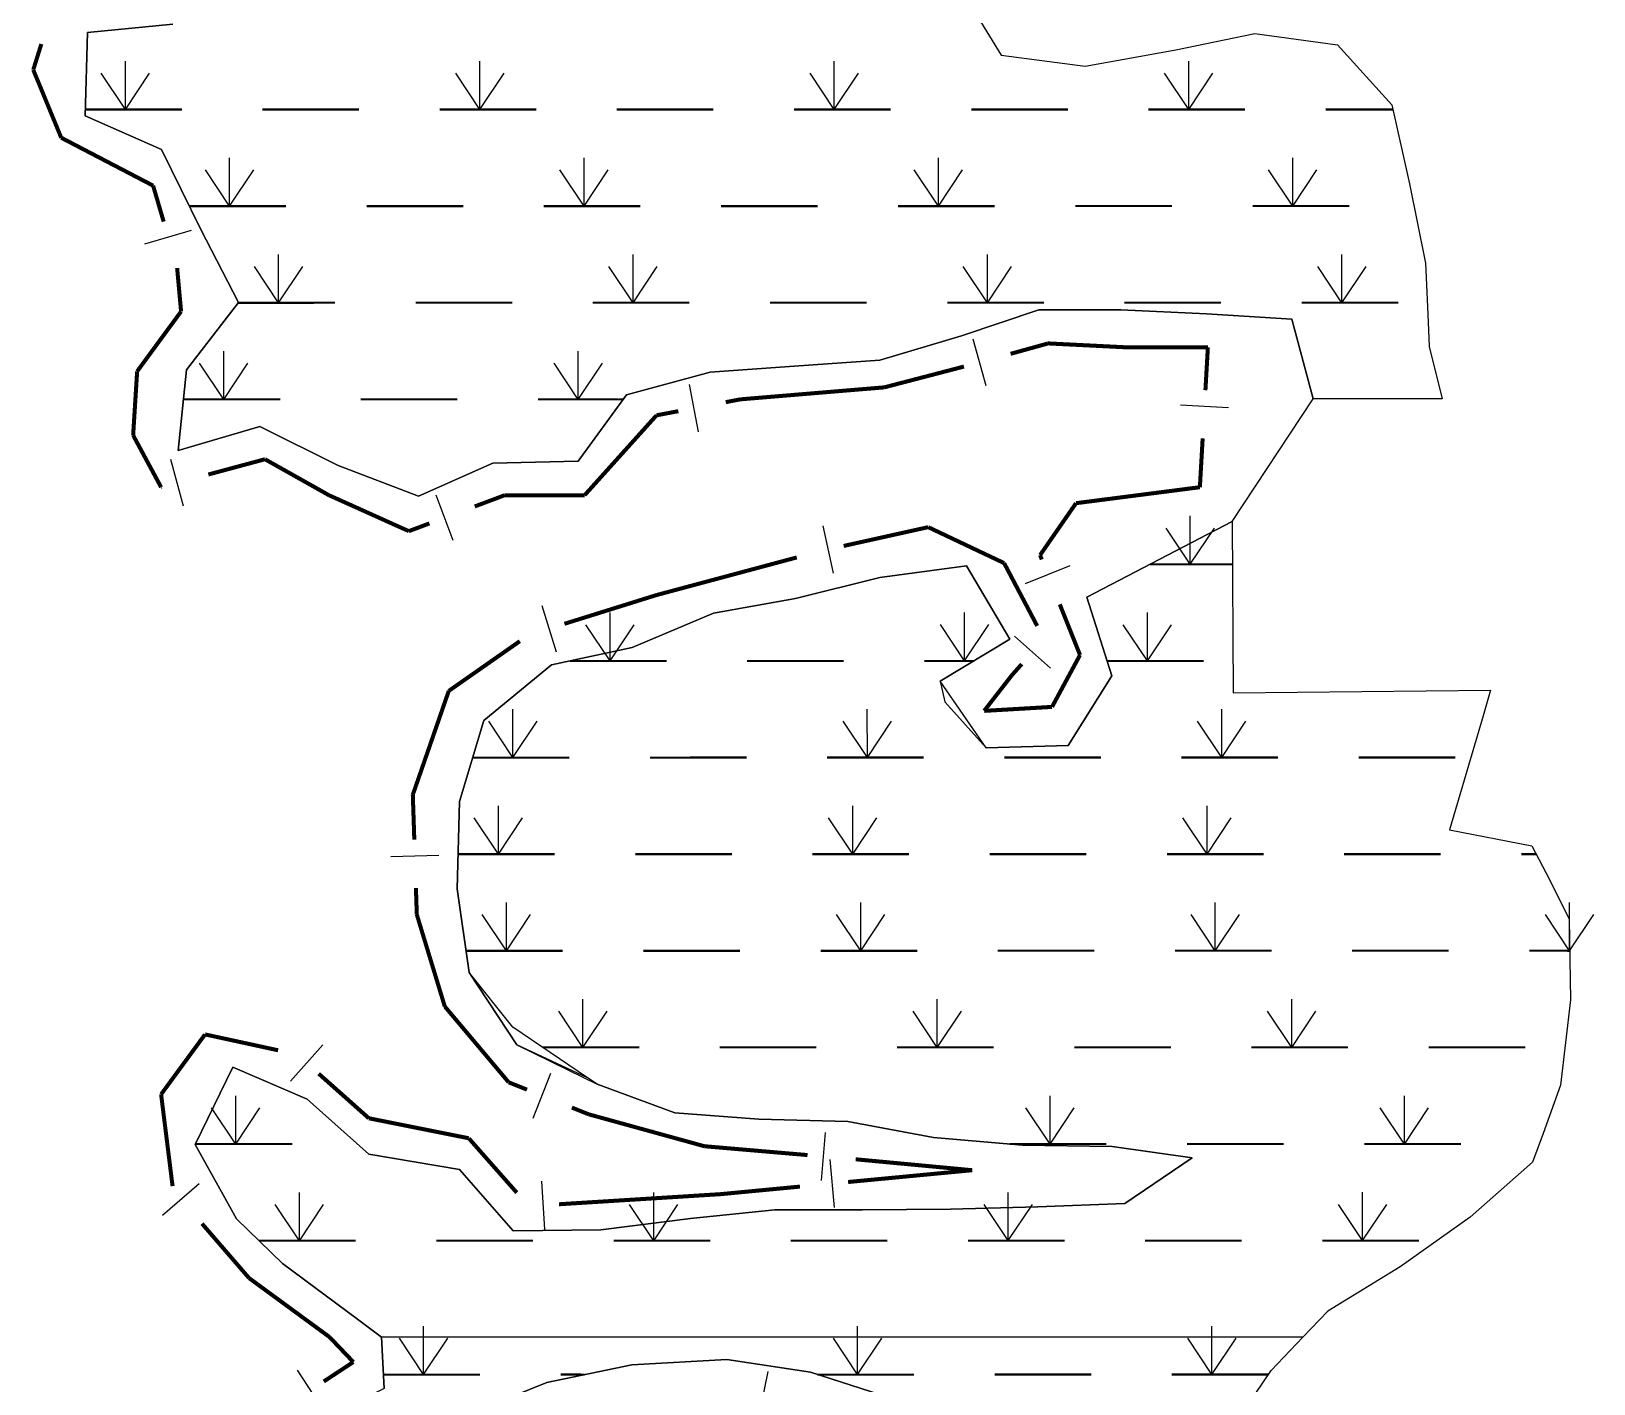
# Model space of a CAD drawing. Extents: x 209193 to 212081, y 4877574 to 4880493.
# Drawn here: x 209824.9 to 209921.9, y 4879056.4 to 4879140.4 of the extents above; entities that cross this region are included whole.
import ezdxf

# ---------------------------------------------------------------- set-up
doc = ezdxf.new("R2010")
doc.units = 0
doc.header["$LTSCALE"] = 1.5
doc.header["$MEASUREMENT"] = 0
doc.linetypes.add('TRACO_00', pattern=[10, -10])
for name, color, linetype in [('CD_MALHA_LOTES', 7, 'CONTINUOUS'), ('HD-ALAGADO-BREJO', 170, 'CONTINUOUS'), ('HD-CURSO-PERENE', 170, 'CONTINUOUS'), ('LM-LIM-SETORES-BAIRROS', 250, 'CONTINUOUS'), ('RU-QUADRA', 210, 'CONTINUOUS')]:
    doc.layers.add(name, color=color, linetype=linetype)

# ---------------------------------------------------------------- blocks, each defined once
blk = doc.blocks.new('*X3')
at = {"layer": 'HD-ALAGADO-BREJO'}
for points in [[(209896.845432, 4879107.279973), (209896.844839, 4879110.279972)], [(209896.845432, 4879107.279973), (209895.344987, 4879109.529676)], [(209896.845432, 4879107.279973), (209898.344987, 4879109.530269)], [(209860.837302, 4879101.279309), (209860.837033, 4879104.279309)], [(209882.837302, 4879101.281287), (209882.837033, 4879104.281286)], [(209894.186692, 4879101.279819), (209894.186211, 4879104.279819)], [(209860.837302, 4879101.279309), (209859.3371, 4879103.529175)], [(209860.837302, 4879101.279309), (209862.3371, 4879103.529444)], [(209882.837302, 4879101.281287), (209881.3371, 4879103.531152)], [(209882.837302, 4879101.281287), (209884.3371, 4879103.531421)], [(209894.186692, 4879101.279819), (209892.686331, 4879103.529579)], [(209894.186692, 4879101.279819), (209895.686331, 4879103.53006)], [(209854.804057, 4879095.279136), (209854.803884, 4879098.279136)], [(209876.804057, 4879095.280405), (209876.803884, 4879098.280405)], [(209898.804057, 4879095.281674), (209898.803884, 4879098.281674)], [(209854.804057, 4879095.279136), (209853.303927, 4879097.529049)], [(209854.804057, 4879095.279136), (209856.303927, 4879097.529222)], [(209876.804057, 4879095.280405), (209875.303927, 4879097.530318)], [(209876.804057, 4879095.280405), (209878.303927, 4879097.530491)], [(209898.804057, 4879095.281674), (209897.303927, 4879097.531587)], [(209898.804057, 4879095.281674), (209900.303927, 4879097.53176)], [(209853.89889, 4879089.279088), (209853.898723, 4879092.279088)], [(209875.89889, 4879089.280311), (209875.898723, 4879092.280311)], [(209897.89889, 4879089.281533), (209897.898723, 4879092.281533)], [(209853.89889, 4879089.279088), (209852.398765, 4879091.529005)], [(209853.89889, 4879089.279088), (209855.398765, 4879091.529172)], [(209875.89889, 4879089.280311), (209874.398765, 4879091.530228)], [(209875.89889, 4879089.280311), (209877.398765, 4879091.530394)], [(209897.89889, 4879089.281533), (209896.398765, 4879091.53145)], [(209897.89889, 4879089.281533), (209899.398765, 4879091.531617)], [(209854.398329, 4879083.279059), (209852.898205, 4879085.528976)], [(209854.398329, 4879083.279059), (209854.398164, 4879086.279059)], [(209854.398329, 4879083.279059), (209855.898205, 4879085.529141)], [(209876.398329, 4879083.280268), (209874.898205, 4879085.530185)], [(209876.398329, 4879083.280268), (209876.398164, 4879086.280268)], [(209876.398329, 4879083.280268), (209877.898205, 4879085.53035)], [(209898.398329, 4879083.281477), (209896.898205, 4879085.531394)], [(209898.398329, 4879083.281477), (209898.398164, 4879086.281477)], [(209898.398329, 4879083.281477), (209899.898205, 4879085.531559)], [(209920.398329, 4879083.282685), (209918.898205, 4879085.532603)], [(209920.398329, 4879083.282685), (209920.398164, 4879086.282685)], [(209920.398329, 4879083.282685), (209921.898205, 4879085.532768)], [(209859.146188, 4879077.279078), (209859.146017, 4879080.279078)], [(209881.146188, 4879077.280333), (209881.146017, 4879080.280333)], [(209903.146188, 4879077.281587), (209903.146017, 4879080.281587)], [(209859.146188, 4879077.279078), (209857.646059, 4879079.528993)], [(209859.146188, 4879077.279078), (209860.646059, 4879079.529164)], [(209881.146188, 4879077.280333), (209879.646059, 4879079.530247)], [(209881.146188, 4879077.280333), (209882.646059, 4879079.530418)], [(209903.146188, 4879077.281587), (209901.646059, 4879079.531502)], [(209903.146188, 4879077.281587), (209904.646059, 4879079.531673)], [(209837.601351, 4879071.279041), (209837.600927, 4879074.279041)], [(209888.14822, 4879071.27939), (209888.147984, 4879074.27939)], [(209910.14822, 4879071.28112), (209910.147984, 4879074.28112)], [(209837.601351, 4879071.279041), (209836.101033, 4879073.528829)], [(209837.601351, 4879071.279041), (209839.101033, 4879073.529253)], [(209888.14822, 4879071.27939), (209886.648043, 4879073.529272)], [(209888.14822, 4879071.27939), (209889.648043, 4879073.529508)], [(209910.14822, 4879071.28112), (209908.648043, 4879073.531002)], [(209910.14822, 4879071.28112), (209911.648043, 4879073.531238)], [(209841.549593, 4879065.278827), (209841.549433, 4879068.278827)], [(209863.549593, 4879065.279999), (209863.549433, 4879068.279999)], [(209885.549593, 4879065.28117), (209885.549433, 4879068.28117)], [(209907.549593, 4879065.282342), (209907.549433, 4879068.282342)], [(209841.549593, 4879065.278827), (209840.049473, 4879067.528747)], [(209841.549593, 4879065.278827), (209843.049473, 4879067.528907)], [(209863.549593, 4879065.279999), (209862.049473, 4879067.529919)], [(209863.549593, 4879065.279999), (209865.049473, 4879067.530078)], [(209885.549593, 4879065.28117), (209884.049473, 4879067.53109)], [(209885.549593, 4879065.28117), (209887.049473, 4879067.53125)], [(209907.549593, 4879065.282342), (209906.049473, 4879067.532262)], [(209907.549593, 4879065.282342), (209909.049473, 4879067.532422)]]:
    blk.add_lwpolyline(points, dxfattribs=at)
at = {"layer": 'HD-ALAGADO-BREJO', "const_width": 0.13}
for points in [[(209894.345432, 4879107.279478), (209895.345432, 4879107.279676)], [(209895.345432, 4879107.279676), (209899.345432, 4879107.280467)], [(209899.345432, 4879107.280467), (209899.467605, 4879107.279529)], [(209858.337302, 4879101.279085), (209859.337302, 4879101.279175)], [(209859.337302, 4879101.279175), (209864.337302, 4879101.279624)], [(209869.337302, 4879101.280073), (209875.337302, 4879101.280613)], [(209880.337302, 4879101.281062), (209881.337302, 4879101.281152)], [(209881.337302, 4879101.281152), (209883.337302, 4879101.281331)], [(209883.337302, 4879101.281331), (209883.413349, 4879101.279336)], [(209891.686692, 4879101.279418), (209892.686692, 4879101.279579)], [(209892.686692, 4879101.279579), (209897.686692, 4879101.28038)], [(209852.304057, 4879095.278991), (209853.304057, 4879095.279049)], [(209853.304057, 4879095.279049), (209858.304057, 4879095.279338)], [(209863.304057, 4879095.279626), (209869.304057, 4879095.279972)], [(209874.304057, 4879095.280261), (209875.304057, 4879095.280318)], [(209875.304057, 4879095.280318), (209880.304057, 4879095.280607)], [(209885.304057, 4879095.280895), (209891.304057, 4879095.281241)], [(209896.304057, 4879095.28153), (209897.304057, 4879095.281587)], [(209897.304057, 4879095.281587), (209902.304057, 4879095.281876)], [(209907.304057, 4879095.282164), (209913.304057, 4879095.28251)], [(209851.39889, 4879089.278949), (209852.39889, 4879089.279005)], [(209852.39889, 4879089.279005), (209857.39889, 4879089.279283)], [(209862.39889, 4879089.279561), (209868.39889, 4879089.279894)], [(209873.39889, 4879089.280172), (209874.39889, 4879089.280228)], [(209874.39889, 4879089.280228), (209879.39889, 4879089.280505)], [(209884.39889, 4879089.280783), (209890.39889, 4879089.281117)], [(209895.39889, 4879089.281395), (209896.39889, 4879089.28145)], [(209896.39889, 4879089.28145), (209901.39889, 4879089.281728)], [(209906.39889, 4879089.282006), (209912.39889, 4879089.282339)], [(209917.39889, 4879089.282617), (209918.33135, 4879089.279619)], [(209851.898329, 4879083.278921), (209852.898329, 4879083.278976)], [(209852.898329, 4879083.278976), (209857.898329, 4879083.279251)], [(209862.898329, 4879083.279526), (209868.898329, 4879083.279856)], [(209873.898329, 4879083.28013), (209874.898329, 4879083.280185)], [(209874.898329, 4879083.280185), (209879.898329, 4879083.28046)], [(209884.898329, 4879083.280735), (209890.898329, 4879083.281064)], [(209895.898329, 4879083.281339), (209896.898329, 4879083.281394)], [(209896.898329, 4879083.281394), (209901.898329, 4879083.281669)], [(209906.898329, 4879083.281944), (209912.898329, 4879083.282273)], [(209917.898329, 4879083.282548), (209918.898329, 4879083.282603)], [(209918.898329, 4879083.282603), (209919.898329, 4879083.282658)], [(209919.898329, 4879083.282658), (209920.403153, 4879083.279606)], [(209856.646188, 4879077.278936), (209857.646188, 4879077.278993)], [(209857.646188, 4879077.278993), (209862.646188, 4879077.279278)], [(209867.646188, 4879077.279563), (209873.646188, 4879077.279905)], [(209878.646188, 4879077.28019), (209879.646188, 4879077.280247)], [(209879.646188, 4879077.280247), (209884.646188, 4879077.280532)], [(209889.646188, 4879077.280818), (209895.646188, 4879077.28116)], [(209900.646188, 4879077.281445), (209901.646188, 4879077.281502)], [(209901.646188, 4879077.281502), (209906.646188, 4879077.281787)], [(209911.646188, 4879077.282072), (209917.646188, 4879077.282414)], [(209835.101351, 4879071.278687), (209836.101351, 4879071.278829)], [(209836.101351, 4879071.278829), (209841.101351, 4879071.279535)], [(209885.64822, 4879071.279193), (209886.64822, 4879071.279272)], [(209886.64822, 4879071.279272), (209891.64822, 4879071.279665)], [(209896.64822, 4879071.280058), (209902.64822, 4879071.28053)], [(209907.64822, 4879071.280923), (209908.64822, 4879071.281002)], [(209908.64822, 4879071.281002), (209913.64822, 4879071.281395)], [(209839.049593, 4879065.278694), (209840.049593, 4879065.278747)], [(209840.049593, 4879065.278747), (209845.049593, 4879065.279013)], [(209850.049593, 4879065.27928), (209856.049593, 4879065.279599)], [(209861.049593, 4879065.279865), (209862.049593, 4879065.279919)], [(209862.049593, 4879065.279919), (209867.049593, 4879065.280185)], [(209872.049593, 4879065.280451), (209878.049593, 4879065.280771)], [(209883.049593, 4879065.281037), (209884.049593, 4879065.28109)], [(209884.049593, 4879065.28109), (209889.049593, 4879065.281357)], [(209894.049593, 4879065.281623), (209900.049593, 4879065.281942)], [(209905.049593, 4879065.282209), (209906.049593, 4879065.282262)], [(209906.049593, 4879065.282262), (209911.049593, 4879065.282528)]]:
    blk.add_lwpolyline(points, dxfattribs=at)
blk = doc.blocks.new('*X5')
at = {"layer": 'HD-ALAGADO-BREJO'}
for points in [[(209830.75244, 4879135.518081), (209830.752288, 4879138.518081)], [(209852.75244, 4879135.519195), (209852.752288, 4879138.519195)], [(209874.75244, 4879135.520309), (209874.752288, 4879138.520309)], [(209896.75244, 4879135.521423), (209896.752288, 4879138.521423)], [(209830.75244, 4879135.518081), (209829.252326, 4879137.768005)], [(209830.75244, 4879135.518081), (209832.252326, 4879137.768157)], [(209852.75244, 4879135.519195), (209851.252326, 4879137.769119)], [(209852.75244, 4879135.519195), (209854.252326, 4879137.769271)], [(209874.75244, 4879135.520309), (209873.252326, 4879137.770233)], [(209874.75244, 4879135.520309), (209876.252326, 4879137.770385)], [(209896.75244, 4879135.521423), (209895.252326, 4879137.771347)], [(209896.75244, 4879135.521423), (209898.252326, 4879137.771499)], [(209837.217687, 4879129.518117), (209837.21753, 4879132.518117)], [(209859.217687, 4879129.519267), (209859.21753, 4879132.519267)], [(209881.217687, 4879129.520416), (209881.21753, 4879132.520416)], [(209903.217687, 4879129.521566), (209903.21753, 4879132.521566)], [(209837.217687, 4879129.518117), (209835.717569, 4879131.768039)], [(209837.217687, 4879129.518117), (209838.717569, 4879131.768196)], [(209859.217687, 4879129.519267), (209857.717569, 4879131.769188)], [(209859.217687, 4879129.519267), (209860.717569, 4879131.769345)], [(209881.217687, 4879129.520416), (209879.717569, 4879131.770338)], [(209881.217687, 4879129.520416), (209882.717569, 4879131.770495)], [(209903.217687, 4879129.521566), (209901.717569, 4879131.771488)], [(209903.217687, 4879129.521566), (209904.717569, 4879131.771644)], [(209840.260805, 4879123.518116), (209840.260646, 4879126.518116)], [(209862.260805, 4879123.519283), (209862.260646, 4879126.519283)], [(209884.260805, 4879123.520449), (209884.260646, 4879126.520449)], [(209906.260805, 4879123.521615), (209906.260646, 4879126.521615)], [(209840.260805, 4879123.518116), (209838.760685, 4879125.768037)], [(209840.260805, 4879123.518116), (209841.760685, 4879125.768196)], [(209862.260805, 4879123.519283), (209860.760685, 4879125.769203)], [(209862.260805, 4879123.519283), (209863.760685, 4879125.769362)], [(209884.260805, 4879123.520449), (209882.760685, 4879125.770369)], [(209884.260805, 4879123.520449), (209885.760685, 4879125.770528)], [(209906.260805, 4879123.521615), (209904.760685, 4879125.771536)], [(209906.260805, 4879123.521615), (209907.760685, 4879125.771695)], [(209836.857063, 4879117.518132), (209836.856805, 4879120.518132)], [(209858.857063, 4879117.520029), (209858.856805, 4879120.520029)], [(209836.857063, 4879117.518132), (209835.35687, 4879119.768003)], [(209836.857063, 4879117.518132), (209838.35687, 4879119.768262)], [(209858.857063, 4879117.520029), (209857.356869, 4879119.7699)], [(209858.857063, 4879117.520029), (209860.356869, 4879119.770158)]]:
    blk.add_lwpolyline(points, dxfattribs=at)
at = {"layer": 'HD-ALAGADO-BREJO', "const_width": 0.13}
for points in [[(209828.25244, 4879135.517955), (209829.25244, 4879135.518005)], [(209829.25244, 4879135.518005), (209834.25244, 4879135.518259)], [(209839.25244, 4879135.518512), (209845.25244, 4879135.518816)], [(209850.25244, 4879135.519069), (209851.25244, 4879135.519119)], [(209851.25244, 4879135.519119), (209856.25244, 4879135.519373)], [(209861.25244, 4879135.519626), (209867.25244, 4879135.51993)], [(209872.25244, 4879135.520183), (209873.25244, 4879135.520233)], [(209873.25244, 4879135.520233), (209878.25244, 4879135.520486)], [(209883.25244, 4879135.52074), (209889.25244, 4879135.521043)], [(209894.25244, 4879135.521297), (209895.25244, 4879135.521347)], [(209895.25244, 4879135.521347), (209900.25244, 4879135.5216)], [(209905.25244, 4879135.521854), (209909.25244, 4879135.522056)], [(209909.25244, 4879135.522056), (209909.432679, 4879135.518767)], [(209834.717687, 4879129.517987), (209835.717687, 4879129.518039)], [(209835.717687, 4879129.518039), (209840.717687, 4879129.5183)], [(209845.717687, 4879129.518561), (209851.717687, 4879129.518875)], [(209856.717687, 4879129.519136), (209857.717687, 4879129.519188)], [(209857.717687, 4879129.519188), (209862.717687, 4879129.51945)], [(209867.717687, 4879129.519711), (209873.717687, 4879129.520025)], [(209878.717687, 4879129.520286), (209879.717687, 4879129.520338)], [(209879.717687, 4879129.520338), (209884.717687, 4879129.520599)], [(209889.717687, 4879129.520861), (209895.717687, 4879129.521174)], [(209900.717687, 4879129.521435), (209901.717687, 4879129.521488)], [(209901.717687, 4879129.521488), (209906.717687, 4879129.521749)], [(209837.760805, 4879123.517984), (209838.760805, 4879123.518037)], [(209838.760805, 4879123.518037), (209843.760805, 4879123.518302)], [(209848.760805, 4879123.518567), (209854.760805, 4879123.518885)], [(209859.760805, 4879123.51915), (209860.760805, 4879123.519203)], [(209860.760805, 4879123.519203), (209865.760805, 4879123.519468)], [(209870.760805, 4879123.519733), (209876.760805, 4879123.520051)], [(209881.760805, 4879123.520316), (209882.760805, 4879123.520369)], [(209882.760805, 4879123.520369), (209887.760805, 4879123.520634)], [(209892.760805, 4879123.520899), (209898.760805, 4879123.521217)], [(209903.760805, 4879123.521483), (209904.760805, 4879123.521536)], [(209904.760805, 4879123.521536), (209909.760805, 4879123.521801)], [(209834.357063, 4879117.517917), (209835.357063, 4879117.518003)], [(209835.357063, 4879117.518003), (209840.357063, 4879117.518434)], [(209845.357063, 4879117.518865), (209851.357063, 4879117.519382)], [(209856.357063, 4879117.519813), (209857.357063, 4879117.5199)], [(209857.357063, 4879117.5199), (209861.357063, 4879117.520245)], [(209861.357063, 4879117.520245), (209861.634735, 4879117.51819)]]:
    blk.add_lwpolyline(points, dxfattribs=at)
blk = doc.blocks.new('*X9')
at = {"layer": 'HD-ALAGADO-BREJO'}
for points in [[(209849.26158, 4879056.966516), (209849.2612, 4879059.966516)], [(209876.19918, 4879056.966681), (209876.198924, 4879059.966681)], [(209898.199179, 4879056.968553), (209898.198924, 4879059.968553)], [(209849.26158, 4879056.966516), (209847.761295, 4879059.216326)], [(209849.26158, 4879056.966516), (209850.761295, 4879059.216707)], [(209876.19918, 4879056.966681), (209874.698988, 4879059.216554)], [(209876.19918, 4879056.966681), (209877.698988, 4879059.216809)], [(209898.199179, 4879056.968553), (209896.698988, 4879059.218426)], [(209898.199179, 4879056.968553), (209899.698988, 4879059.218681)]]:
    blk.add_lwpolyline(points, dxfattribs=at)
at = {"layer": 'HD-ALAGADO-BREJO', "const_width": 0.13}
for points in [[(209846.76158, 4879056.966199), (209847.76158, 4879056.966326)], [(209847.76158, 4879056.966326), (209852.76158, 4879056.96696)], [(209857.76158, 4879056.967595), (209858.76158, 4879056.967722)], [(209858.76158, 4879056.967722), (209859.262897, 4879056.966324)], [(209873.69918, 4879056.966469), (209874.69918, 4879056.966554)], [(209874.69918, 4879056.966554), (209879.69918, 4879056.966979)], [(209884.69918, 4879056.967405), (209890.69918, 4879056.967915)], [(209895.699179, 4879056.968341), (209896.699179, 4879056.968426)], [(209896.699179, 4879056.968426), (209901.699179, 4879056.968851)]]:
    blk.add_lwpolyline(points, dxfattribs=at)

msp = doc.modelspace()

# ---------------------------------------------------------------- linework, layer by layer
at = {"layer": 'CD_MALHA_LOTES', "linetype": 'Continuous', "flags": 128}
for points in [[(209846.805296, 4879056.104404), (209846.644158, 4879059.280996), (209845.160892, 4879060.413652), (209840.496561, 4879063.872497), (209837.64696, 4879066.641804), (209835.087812, 4879071.250699), (209837.409128, 4879076.049662), (209842.029064, 4879074.070216), (209845.8586, 4879070.661077), (209851.47886, 4879069.701422), (209854.818259, 4879065.882365), (209860.268743, 4879065.952472), (209865.829386, 4879066.662437), (209871.069962, 4879067.202433), (209876.500428, 4879067.202556), (209881.960906, 4879067.24267), (209887.391405, 4879067.382761), (209892.791916, 4879067.582838), (209896.962937, 4879070.432285), (209891.992672, 4879071.132014), (209886.442214, 4879071.21187), (209880.901848, 4879071.681638), (209875.601625, 4879072.681291), (209870.071185, 4879072.831132), (209864.850827, 4879073.220925), (209860.040825, 4879074.990415), (209859.435599, 4879075.398432), (209855.040968, 4879077.449743), (209852.091759, 4879081.938657), (209851.342901, 4879087.127461), (209851.484176, 4879092.556231), (209852.995473, 4879097.575126), (209857.206639, 4879101.034435), (209862.197319, 4879102.114303), (209867.248248, 4879104.243934), (209872.338899, 4879105.16384), (209877.579651, 4879106.463663), (209882.960283, 4879107.193619), (209885.659455, 4879102.634716), (209881.318473, 4879100.015212), (209881.608202, 4879098.745507), (209884.177756, 4879095.876217), (209889.26823, 4879096.036296), (209891.979468, 4879100.355376), (209890.430471, 4879105.244231), (209899.453618, 4879109.935039), (209904.474007, 4879117.560462), (209903.152703, 4879122.50039), (209897.861305, 4879122.830228), (209892.539927, 4879123.080062), (209887.458688, 4879123.089891), (209882.648064, 4879121.46965), (209877.587343, 4879119.959406), (209872.266173, 4879119.589209), (209867.045028, 4879119.219015), (209861.844239, 4879117.808772), (209858.863014, 4879113.673809), (209853.563654, 4879113.568286), (209848.943221, 4879111.51803), (209843.951367, 4879113.417955), (209839.099375, 4879115.82791), (209834.028644, 4879114.337666), (209834.547079, 4879119.35793), (209837.776455, 4879123.538243), (209835.434359, 4879128.068386), (209832.982091, 4879133.028547), (209828.240234, 4879135.11849), (209828.398527, 4879140.298749), (209833.689638, 4879140.818952)], [(209878.287859, 4879055.495255), (209873.267802, 4879057.104776), (209868.087543, 4879057.904477), (209862.176959, 4879057.574418), (209856.90625, 4879056.474549), (209851.745321, 4879054.384907)]]:
    msp.add_lwpolyline(points, dxfattribs=at)
at = {"layer": 'HD-ALAGADO-BREJO', "linetype": 'Continuous'}
msp.add_polyline3d([(209882.390621, 4879143.370714, 2.32749), (209885.112793, 4879138.890586, 2.32749), (209890.334289, 4879138.220729, 2.32749), (209895.955318, 4879139.220967, 2.32749), (209900.856166, 4879140.241182, 2.32749), (209905.997653, 4879139.54132, 2.32749), (209909.369733, 4879135.80125, 2.32749), (209910.46165, 4879130.901047, 2.32749), (209911.463552, 4879125.98084, 2.32749), (209911.592324, 4879122.807357, 2.32749), (209911.685351, 4879120.800594, 2.32749), (209912.486638, 4879117.560462, 2.32749), (209904.474007, 4879117.560462, 2.32749), (209903.152703, 4879122.50039, 2.32749), (209897.861305, 4879122.830228, 2.32749), (209892.539927, 4879123.080062, 2.32749), (209887.458688, 4879123.089891, 2.32749), (209882.648064, 4879121.46965, 2.32749), (209877.587343, 4879119.959406, 2.32749), (209872.266173, 4879119.589209, 2.32749), (209867.045028, 4879119.219015, 2.32749), (209861.844239, 4879117.808772, 2.32749), (209858.863014, 4879113.673809, 2.32749), (209853.563654, 4879113.568286, 2.32749), (209848.943221, 4879111.51803, 2.32749), (209843.951367, 4879113.417955, 2.32749), (209839.099375, 4879115.82791, 2.32749), (209834.028644, 4879114.337666, 2.32749), (209834.547079, 4879119.35793, 2.32749), (209837.776455, 4879123.538243, 2.32749), (209835.434359, 4879128.068386, 2.32749), (209832.982091, 4879133.028547, 2.32749), (209828.240234, 4879135.11849, 2.32749), (209828.398527, 4879140.298749, 2.32749), (209833.689638, 4879140.818952, 2.32749)], dxfattribs=at)
msp.add_polyline3d([(209846.644158, 4879059.280996, 2.259304), (209845.160892, 4879060.413652, 2.259304), (209840.496561, 4879063.872497, 2.259304), (209837.64696, 4879066.641804, 2.259304), (209835.087812, 4879071.250699, 2.259304), (209837.409128, 4879076.049662, 2.259304), (209842.029064, 4879074.070216, 2.259304), (209845.8586, 4879070.661077, 2.259304), (209851.47886, 4879069.701422, 2.259304), (209854.818259, 4879065.882365, 2.259304), (209860.268743, 4879065.952472, 2.259304), (209865.829386, 4879066.662437, 2.259304), (209871.069962, 4879067.202433, 2.259304), (209876.500428, 4879067.202556, 2.259304), (209881.960906, 4879067.24267, 2.259304), (209887.391405, 4879067.382761, 2.259304), (209892.791916, 4879067.582838, 2.259304), (209896.962937, 4879070.432285, 2.259304), (209891.992672, 4879071.132014, 2.259304), (209886.442214, 4879071.21187, 2.259304), (209880.901848, 4879071.681638, 2.259304), (209875.601625, 4879072.681291, 2.259304), (209870.071185, 4879072.831132, 2.259304), (209864.850827, 4879073.220925, 2.259304), (209860.040825, 4879074.990415, 2.259304), (209859.435599, 4879075.398432, 2.259304), (209854.791198, 4879078.529492, 2.259304), (209852.091759, 4879081.938657, 2.259304), (209851.342901, 4879087.127461, 2.259304), (209851.484176, 4879092.556231, 2.259304), (209852.995473, 4879097.575126, 2.259304), (209857.206639, 4879101.034435, 2.259304), (209862.197319, 4879102.114303, 2.259304), (209867.248248, 4879104.243934, 2.259304), (209872.338899, 4879105.16384, 2.259304), (209877.579651, 4879106.463663, 2.259304), (209882.960283, 4879107.193619, 2.259304), (209885.659455, 4879102.634716, 2.259304), (209881.318473, 4879100.015212, 2.259304), (209881.608202, 4879098.745507, 2.259304), (209884.177756, 4879095.876217, 2.259304), (209889.26823, 4879096.036296, 2.259304), (209891.979468, 4879100.355376, 2.259304), (209890.430471, 4879105.244231, 2.269529), (209899.453618, 4879109.935039, 2.269529), (209899.509636, 4879099.299131, 2.269529), (209915.493469, 4879099.459677, 2.259304), (209915.024282, 4879097.86064, 2.259304), (209912.949044, 4879090.788024, 2.259304), (209918.059252, 4879089.798364, 2.259304), (209919.158625, 4879087.702447, 2.259304), (209920.36839, 4879085.239452, 2.259304), (209920.457233, 4879080.230592, 2.259304), (209919.835948, 4879074.931781, 2.259304), (209918.74941, 4879071.938783, 2.259304), (209918.10469, 4879070.162825, 2.259304), (209914.223561, 4879066.743514, 2.259304), (209909.872471, 4879063.664115, 2.259304), (209905.391442, 4879060.894642, 2.259304), (209903.845515, 4879059.279309, 2.259304)], close=True, dxfattribs=at)
at = {"layer": 'HD-ALAGADO-BREJO', "linetype": 'TRACO_00'}
msp.add_polyline3d([(209846.644158, 4879059.280996, 2.259304), (209846.805296, 4879056.104404, 2.259304), (209842.264386, 4879053.86481, 2.259304), (209847.294376, 4879051.965355, 2.259304), (209851.745321, 4879054.384907, 2.259304), (209856.90625, 4879056.474549, 2.259304), (209862.176959, 4879057.574418, 2.259304), (209868.087543, 4879057.904477, 2.259304), (209873.267802, 4879057.104776, 2.259304), (209878.287859, 4879055.495255, 2.259304), (209883.167755, 4879053.245876, 2.259304), (209888.197871, 4879051.886299, 2.259304), (209893.948151, 4879050.966638, 2.259304), (209898.808966, 4879052.67636, 2.24908), (209899.41796, 4879053.579319, 2.24908), (209901.870284, 4879057.215398, 2.259304), (209903.845515, 4879059.279309, 2.259304)], close=True, dxfattribs=at)
at = {"layer": 'HD-CURSO-PERENE', "linetype": 'Continuous'}
for points in [[(209833.689638, 4879140.818952, 2.254695), (209828.398527, 4879140.298749, 2.254695), (209828.240234, 4879135.11849, 2.254695), (209832.982091, 4879133.028547, 2.254695), (209835.434359, 4879128.068386, 2.254695), (209837.776455, 4879123.538243, 2.254695), (209834.547079, 4879119.35793, 2.254695), (209834.028644, 4879114.337666, 2.254695), (209839.099375, 4879115.82791, 2.254695), (209843.951367, 4879113.417955, 2.254695), (209848.943221, 4879111.51803, 2.254695), (209853.563654, 4879113.568286, 2.254695), (209858.863014, 4879113.673809, 2.254695), (209861.844239, 4879117.808772, 2.254695), (209867.045028, 4879119.219015, 2.254695), (209872.266173, 4879119.589209, 2.254695), (209877.587343, 4879119.959406, 2.254695), (209882.648064, 4879121.46965, 2.254695), (209887.458688, 4879123.089891, 2.254695), (209892.539927, 4879123.080062, 2.254695), (209897.861305, 4879122.830228, 2.254695), (209903.152703, 4879122.50039, 2.254695), (209904.474007, 4879117.560462, 2.254695)], [(209899.453618, 4879109.935039, 2.197958), (209890.430471, 4879105.244231, 2.197958), (209891.979468, 4879100.355376, 2.197958), (209889.26823, 4879096.036296, 2.197958), (209884.177756, 4879095.876217, 2.197958), (209881.318473, 4879100.015212, 2.197958), (209885.659455, 4879102.634716, 2.197958), (209882.960283, 4879107.193619, 2.197958), (209877.579651, 4879106.463663, 2.197958), (209872.338899, 4879105.16384, 2.197958), (209867.248248, 4879104.243934, 2.197958), (209862.197319, 4879102.114303, 2.197958), (209857.206639, 4879101.034435, 2.197958), (209852.995473, 4879097.575126, 2.197958), (209851.484176, 4879092.556231, 2.197958), (209851.342901, 4879087.127461, 2.197958), (209852.091759, 4879081.938657, 2.197958), (209855.040968, 4879077.449743, 2.197958), (209859.181144, 4879075.413274, 2.197958), (209860.040825, 4879074.990415, 2.197958), (209864.850827, 4879073.220925, 2.197958), (209870.071185, 4879072.831132, 2.197958), (209875.601625, 4879072.681291, 2.197958), (209880.901848, 4879071.681638, 2.197958), (209886.442214, 4879071.21187, 2.197958), (209891.992672, 4879071.132014, 2.197958), (209896.962937, 4879070.432285, 2.197958), (209892.791916, 4879067.582838, 2.197958), (209887.391405, 4879067.382761, 2.197958), (209881.960906, 4879067.24267, 2.197958), (209876.500428, 4879067.202556, 2.197958), (209871.069962, 4879067.202433, 2.197958), (209865.829386, 4879066.662437, 2.197958), (209860.268743, 4879065.952472, 2.197958), (209854.818259, 4879065.882365, 2.197958), (209851.47886, 4879069.701422, 2.197958), (209845.8586, 4879070.661077, 2.197958), (209842.029064, 4879074.070216, 2.197958), (209837.409128, 4879076.049662, 2.197958), (209835.087812, 4879071.250699, 2.197958), (209837.64696, 4879066.641804, 2.197958), (209840.496561, 4879063.872497, 2.197958), (209845.160892, 4879060.413652, 2.197958), (209846.644158, 4879059.280996, 2.197958)], [(209846.805296, 4879056.104404, 2.197958), (209846.644158, 4879059.280996, 2.197958)], [(209878.287859, 4879055.495255, 2.197958), (209873.267802, 4879057.104776, 2.197958), (209868.087543, 4879057.904477, 2.197958), (209862.176959, 4879057.574418, 2.197958), (209856.90625, 4879056.474549, 2.197958), (209851.745321, 4879054.384907, 2.197958)]]:
    msp.add_polyline3d(points, dxfattribs=at)
at = {"layer": 'LM-LIM-SETORES-BAIRROS', "const_width": 0.25}
for points in [[(209825.527972, 4879139.586652), (209825.229697, 4879138.632172)], [(209825.229697, 4879138.632172), (209825.027062, 4879137.98374)], [(209825.027062, 4879137.98374), (209826.672146, 4879133.988535)], [(209826.672146, 4879133.988535), (209826.763171, 4879133.767474)], [(209826.763171, 4879133.767474), (209831.870726, 4879131.102663)], [(209831.870726, 4879131.102663), (209832.467531, 4879130.791287)], [(209832.467531, 4879130.791287), (209833.12114, 4879128.558122)], [(209833.958272, 4879125.677853), (209834.139343, 4879123.686067)], [(209834.139343, 4879123.686067), (209834.203641, 4879122.978794)], [(209834.203641, 4879122.978794), (209831.666803, 4879119.519469)], [(209885.698284, 4879120.348904), (209887.625319, 4879120.884191)], [(209887.625319, 4879120.884191), (209888.023037, 4879120.994668)], [(209888.023037, 4879120.994668), (209892.604537, 4879120.765592)], [(209892.604537, 4879120.765592), (209892.98335, 4879120.746653)], [(209892.98335, 4879120.746653), (209897.604064, 4879120.747581)], [(209897.604064, 4879120.747581), (209897.943662, 4879120.746653)], [(209897.943662, 4879120.746653), (209897.791887, 4879118.090585)], [(209831.666803, 4879119.519469), (209831.475469, 4879119.258559)], [(209877.854395, 4879118.266496), (209882.804535, 4879119.557837)], [(209831.475469, 4879119.258559), (209831.246138, 4879115.589266)], [(209868.017478, 4879117.34943), (209868.925832, 4879117.522449)], [(209868.925832, 4879117.522449), (209876.973252, 4879118.193069)], [(209876.973252, 4879118.193069), (209877.854395, 4879118.266496)], [(209863.300928, 4879116.067526), (209863.717503, 4879116.530387)], [(209863.717503, 4879116.530387), (209865.070462, 4879116.788093)], [(209831.246138, 4879115.589266), (209831.227453, 4879115.290308)], [(209859.253221, 4879111.570074), (209863.300928, 4879116.067526)], [(209831.227453, 4879115.290308), (209832.50774, 4879112.912632)], [(209897.620738, 4879115.095471), (209897.449588, 4879112.100357)], [(209835.897636, 4879112.856048), (209838.794483, 4879113.635969)], [(209838.794483, 4879113.635969), (209839.411969, 4879113.802215)], [(209839.411969, 4879113.802215), (209843.212497, 4879111.664418)], [(209832.50774, 4879112.912632), (209832.963562, 4879112.066105)], [(209832.963562, 4879112.066105), (209833.000789, 4879112.076128)], [(209843.212497, 4879111.664418), (209843.38022, 4879111.570074)], [(209843.38022, 4879111.570074), (209847.76434, 4879109.597219)], [(209853.366894, 4879111.222819), (209854.292908, 4879111.570074)], [(209854.292908, 4879111.570074), (209858.303924, 4879111.570879)], [(209858.303924, 4879111.570879), (209859.253221, 4879111.570074)], [(209897.447631, 4879112.066105), (209890.539212, 4879111.174695)], [(209897.449588, 4879112.100357), (209897.447631, 4879112.066105)], [(209852.430564, 4879110.871695), (209853.366894, 4879111.222819)], [(209889.759146, 4879111.074042), (209887.930008, 4879108.431955)], [(209890.539212, 4879111.174695), (209889.759146, 4879111.074042)], [(209847.76434, 4879109.597219), (209848.340533, 4879109.337933)], [(209848.340533, 4879109.337933), (209849.621577, 4879109.818325)], [(209880.582567, 4879109.585949), (209875.33572, 4879108.419982)], [(209881.14755, 4879109.318326), (209880.582567, 4879109.585949)], [(209885.294864, 4879107.353808), (209881.14755, 4879109.318326)], [(209872.422831, 4879107.705258), (209863.730245, 4879105.3731)], [(209887.930008, 4879108.431955), (209887.527005, 4879107.849839)], [(209887.527005, 4879107.849839), (209887.635449, 4879107.578728)], [(209885.486254, 4879106.990167), (209885.294864, 4879107.353808)], [(209887.34924, 4879103.450494), (209885.486254, 4879106.990167)], [(209863.717503, 4879105.369682), (209858.003216, 4879103.583967)], [(209863.730245, 4879105.3731), (209863.717503, 4879105.369682)], [(209888.749622, 4879104.793298), (209889.863794, 4879102.007868)], [(209855.230636, 4879102.50427), (209851.134477, 4879099.636958)], [(209889.863794, 4879102.007868), (209890.007162, 4879101.649448)], [(209885.790896, 4879100.40937), (209886.389285, 4879101.082557)], [(209890.007162, 4879101.649448), (209888.293779, 4879098.467452)], [(209884.054786, 4879098.177229), (209885.729928, 4879100.330983)], [(209885.729928, 4879100.330983), (209885.790896, 4879100.40937)], [(209850.820689, 4879099.417307), (209848.656207, 4879093.164359)], [(209851.134477, 4879099.636958), (209850.820689, 4879099.417307)], [(209884.32581, 4879098.19317), (209884.054786, 4879098.177229)], [(209888.271052, 4879098.425244), (209884.32581, 4879098.19317)], [(209888.293779, 4879098.467452), (209888.271052, 4879098.425244)], [(209848.656207, 4879093.164359), (209848.588548, 4879092.9689)], [(209848.588548, 4879092.9689), (209848.681602, 4879090.177289)], [(209848.781546, 4879087.178954), (209848.814861, 4879086.179509)], [(209848.814861, 4879086.179509), (209848.836564, 4879085.528431)], [(209848.836564, 4879085.528431), (209850.39386, 4879080.411603)], [(209850.39386, 4879080.411603), (209850.572674, 4879079.824071)], [(209850.572674, 4879079.824071), (209854.041898, 4879075.704366)], [(209835.691735, 4879078.087961), (209833.114741, 4879074.573879)], [(209836.319362, 4879077.951521), (209835.691735, 4879078.087961)], [(209840.228068, 4879077.101802), (209836.319362, 4879077.951521)], [(209845.860376, 4879072.879632), (209842.744938, 4879075.648911)], [(209854.041898, 4879075.704366), (209854.540924, 4879075.111773)], [(209854.540924, 4879075.111773), (209855.678566, 4879074.656716)], [(209833.114741, 4879074.573879), (209832.963562, 4879074.367726)], [(209832.963562, 4879074.367726), (209833.676062, 4879068.667729)], [(209846.675909, 4879072.716526), (209845.860376, 4879072.879632)], [(209852.060767, 4879071.639554), (209846.675909, 4879072.716526)], [(209858.463997, 4879073.542544), (209859.392473, 4879073.171153)], [(209859.392473, 4879073.171153), (209859.501237, 4879073.127648)], [(209859.501237, 4879073.127648), (209866.136261, 4879071.297296)], [(209852.397202, 4879071.258261), (209852.060767, 4879071.639554)], [(209855.043689, 4879068.25891), (209852.397202, 4879071.258261)], [(209866.136261, 4879071.297296), (209866.693691, 4879071.143523)], [(209866.693691, 4879071.143523), (209873.091979, 4879070.595097)], [(209876.080514, 4879070.333263), (209883.049953, 4879069.679877)], [(209883.310739, 4879069.655429), (209875.607525, 4879068.921789)], [(209883.049953, 4879069.679877), (209883.310739, 4879069.655429)], [(209867.685753, 4879068.167335), (209857.662927, 4879067.540907)], [(209868.639056, 4879068.258125), (209867.685753, 4879068.167335)], [(209872.621038, 4879068.637361), (209868.639056, 4879068.258125)], [(209835.502225, 4879066.337374), (209838.116705, 4879063.310083)], [(209838.116705, 4879063.310083), (209838.419907, 4879062.959007)], [(209838.419907, 4879062.959007), (209842.885147, 4879059.686356)], [(209842.885147, 4879059.686356), (209843.415249, 4879059.297835)], [(209843.415249, 4879059.297835), (209844.341888, 4879058.326053)], [(209844.341888, 4879058.326053), (209844.896946, 4879057.743954)], [(209844.896946, 4879057.743954), (209843.062636, 4879056.537171)]]:
    msp.add_lwpolyline(points, dxfattribs=at)
at = {"layer": 'LM-LIM-SETORES-BAIRROS'}
for points in [[(209831.962433, 4879127.177037), (209834.841645, 4879128.019733)], [(209884.172714, 4879118.368339), (209883.369782, 4879121.258893)], [(209866.333469, 4879115.501698), (209865.772133, 4879118.448713)], [(209896.23728, 4879117.177788), (209899.232394, 4879117.006639)], [(209834.356365, 4879110.887678), (209833.576444, 4879113.784525)], [(209851.084591, 4879108.764954), (209850.031221, 4879111.573942)], [(209874.034137, 4879109.667332), (209874.684929, 4879106.738771)], [(209886.614125, 4879106.093165), (209889.399555, 4879107.207337)], [(209856.601323, 4879104.717412), (209857.496148, 4879101.853972)], [(209888.174762, 4879100.83342), (209885.932535, 4879102.826512)], [(209847.215749, 4879089.127871), (209850.214084, 4879089.227816)], [(209842.994075, 4879077.434389), (209841.000983, 4879075.192161)], [(209856.049957, 4879072.89261), (209857.164129, 4879075.67804)], [(209873.960224, 4879069.015176), (209874.216428, 4879072.004216)], [(209874.469816, 4879070.320223), (209874.754243, 4879067.333737)], [(209856.571307, 4879068.975607), (209856.758442, 4879065.98145)], [(209833.059751, 4879066.87059), (209835.33022, 4879068.83145)], [(209841.402794, 4879057.24068), (209843.051644, 4879054.734429)], [(209870.049597, 4879054.209964), (209870.649477, 4879057.149377)]]:
    msp.add_lwpolyline(points, dxfattribs=at)
at = {"layer": 'RU-QUADRA', "linetype": 'Continuous'}
for points in [[(209846.805296, 4879056.104404), (209846.644158, 4879059.280996), (209840.496561, 4879063.872497), (209837.64696, 4879066.641804), (209835.087812, 4879071.250699), (209837.409128, 4879076.049662), (209842.029064, 4879074.070216), (209845.8586, 4879070.661077), (209851.47886, 4879069.701422), (209854.818259, 4879065.882365), (209860.268743, 4879065.952472), (209865.829386, 4879066.662437), (209871.069962, 4879067.202433), (209876.500428, 4879067.202556), (209881.960906, 4879067.24267), (209887.391405, 4879067.382761), (209892.791916, 4879067.582838), (209896.962937, 4879070.432285), (209891.992672, 4879071.132014), (209886.442214, 4879071.21187), (209880.901848, 4879071.681638), (209875.601625, 4879072.681291), (209870.071185, 4879072.831132), (209864.850827, 4879073.220925), (209860.040825, 4879074.990415), (209859.435599, 4879075.398432), (209855.040968, 4879077.449743), (209852.091759, 4879081.938657), (209851.342901, 4879087.127461), (209851.484176, 4879092.556231), (209852.995473, 4879097.575126), (209857.206639, 4879101.034435), (209862.197319, 4879102.114303), (209867.248248, 4879104.243934), (209872.338899, 4879105.16384), (209877.579651, 4879106.463663), (209882.960283, 4879107.193619), (209885.659455, 4879102.634716), (209881.318473, 4879100.015212), (209881.608202, 4879098.745507), (209884.177756, 4879095.876217), (209889.26823, 4879096.036296), (209891.979468, 4879100.355376), (209890.430471, 4879105.244231), (209899.453618, 4879109.935039), (209904.474007, 4879117.560462), (209903.152703, 4879122.50039), (209897.861305, 4879122.830228), (209892.539927, 4879123.080062), (209887.458688, 4879123.089891), (209882.648064, 4879121.46965), (209877.587343, 4879119.959406), (209872.266173, 4879119.589209), (209867.045028, 4879119.219015), (209861.844239, 4879117.808772), (209858.863014, 4879113.673809), (209853.563654, 4879113.568286), (209848.943221, 4879111.51803), (209843.951367, 4879113.417955), (209839.099375, 4879115.82791), (209834.028644, 4879114.337666), (209834.547079, 4879119.35793), (209837.776455, 4879123.538243), (209835.434359, 4879128.068386), (209832.982091, 4879133.028547), (209828.240234, 4879135.11849), (209828.398527, 4879140.298749), (209833.689638, 4879140.818952)], [(209878.287859, 4879055.495255), (209873.267802, 4879057.104776), (209868.087543, 4879057.904477), (209862.176959, 4879057.574418), (209856.90625, 4879056.474549), (209851.745321, 4879054.384907)]]:
    msp.add_lwpolyline(points, dxfattribs=at)

# ---------------------------------------------------------------- block references
at = {"layer": 'HD-ALAGADO-BREJO'}
for name in ['*X5', '*X3', '*X9']:
    msp.add_blockref(name, (0, 0), dxfattribs=at)

doc.saveas('drawing.dxf')
